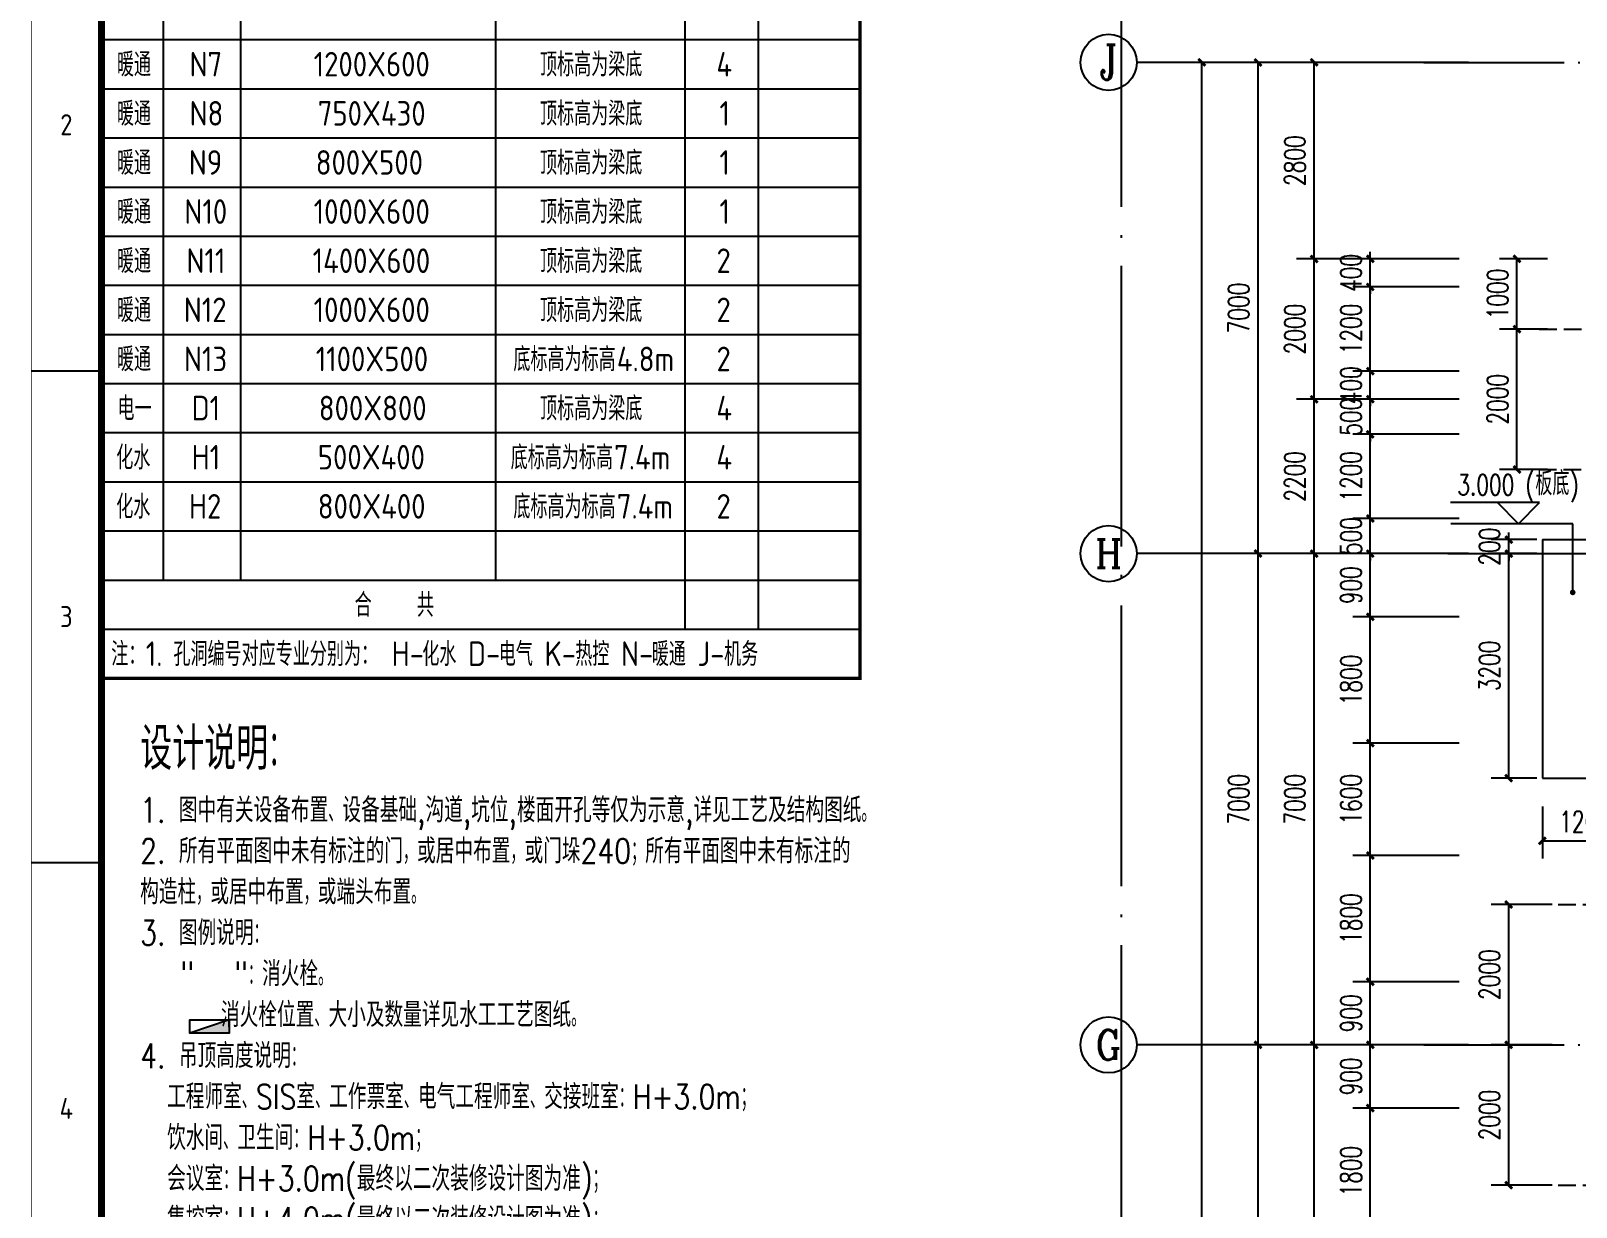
# Model space of a CAD drawing. Extents: x -59142 to 322364, y -122476 to 91021.
# Drawn here: x 2830 to 24849, y 65060 to 81821 of the extents above; entities that cross this region are included whole.
import ezdxf
from ezdxf.enums import TextEntityAlignment as Align

# ---------------------------------------------------------------- set-up
doc = ezdxf.new("R2010")
doc.units = 0
doc.header["$LTSCALE"] = 1000
doc.header["$MEASUREMENT"] = 0
doc.linetypes.add('DASH', pattern=[0.35, 0.25, -0.1])
doc.linetypes.add('DOTE', pattern=[2.42, 2, -0.2, 0.02, -0.2])
for name, color, linetype in [('AXIS', 3, 'Continuous'), ('AXIS_TEXT', 7, 'Continuous'), ('DIM_ELEV', 3, 'Continuous'), ('DIM_LEAD', 3, 'Continuous'), ('DOTE', 1, 'DOTE'), ('EQUIPMENT', 171, 'Continuous'), ('HOLE', 6, 'Continuous'), ('PUB_DIM', 3, 'Continuous'), ('PUB_TEXT', 7, 'Continuous'), ('STAIR', 2, 'Continuous'), ('TEXT', 62, 'Continuous')]:
    doc.layers.add(name, color=color, linetype=linetype)
doc.styles.add('_TCH_AXIS', font='COMPLEX', dxfattribs={"bigfont": 'GBCBIG'})
doc.styles.add('_TCH_DIM', font='SIMPLEX', dxfattribs={"bigfont": 'GBCBIG'})
doc.styles.add('_TCH_DIM_T3', font='SIMPLEX', dxfattribs={"width": 0.705882, "bigfont": 'GBCBIG'})
doc.styles.add('COMPLEX', font='COMPLEX')
doc.styles.get("Standard").update_dxf_attribs({"font": 'gbenor.shx', "bigfont": 'gbcbig.shx'})
doc.styles.add('TK', font='GEDITXT.SHX', dxfattribs={"width": 0.85, "height": 3.5, "bigfont": 'DXT.SHX'})
doc.dimstyles.new('_TCH_ARCH&&100', dxfattribs={"dimtxt": 297.5, "dimasz": 100, "dimexe": 250, "dimexo": 300, "dimgap": 126.25, "dimtad": 1, "dimdec": 0, "dimzin": 0, "dimdsep": 46, "dimtxsty": '_TCH_DIM_T3', "dimblk": 'ARCHTICK', "dimcen": 0.09, "dimazin": 2, "dimtfac": 1, "dimtdec": 0, "dimtix": 1, "dimtmove": 2, "dimatfit": 3, "dimfxl": 1, "dimtolj": 1, "dimtzin": 0, "dimarcsym": 0})

# ---------------------------------------------------------------- blocks, each defined once
blk = doc.blocks.new('GEDI_WK_A1_V')
at = {"color": 3}
for p, q in [((0, 700.83), (10, 700.83)), ((0, 630.75), (10, 630.75))]:
    blk.add_line(p, q, dxfattribs=at)
for points, const_width in [([(0, 841), (0, 0), (594, 0), (594, 841)], 0.1), ([(10, 816), (10, 10), (584, 10), (584, 816)], 1)]:
    blk.add_lwpolyline(points, close=True, dxfattribs=dict(at, const_width=const_width))
for s, p in [('2', (5, 735.88)), ('3', (5, 665.79)), ('4', (5, 595.71))]:
    blk.add_text(s, height=3, dxfattribs=at).set_placement(p, align=Align.MIDDLE)
blk = doc.blocks.new('A$C711966D6')
blk.add_blockref('GEDI_WK_A1_V', (0, 0))
at = {"style": 'TK', "width": 0.85}
for tag, height, p in [('PROJECTNAME', 4.75, (529, 44)), ('PHASE', 4, (571, 44)), ('DRAWINGNAME', 4.75, (539, 31))]:
    blk.add_attdef(tag, text='', height=height, dxfattribs=at).set_placement(p, align=Align.MIDDLE_CENTER)
for tag, p, height in [('APPROVE', (416, 32.75), 3.5), ('DESIGN', (461, 32.75), 3.5), ('REVIEW1', (416, 25.75), 3.5), ('DRAW', (461, 25.75), 3.5), ('REVIEW2', (416, 18.75), 3.5), ('PROPORTION', (461, 18.75), 3.5), ('DRAWINGNUMBER', (511, 18.5), 4), ('CHECK', (416, 11.75), 3.5), ('DATE', (461, 11.75), 3.5), ('VERSION', (577, 11.75), 3.5)]:
    blk.add_attdef(tag, p, '', height=height, dxfattribs=at)
blk = doc.blocks.new('是飞洒发时')
at = {"xscale": 100, "yscale": 100, "zscale": 100}
blk.add_blockref('A$C711966D6', (0, 0), dxfattribs=at)
blk = doc.blocks.new('trwt')
at = {"layer": 'EQUIPMENT'}
h = blk.add_hatch(color=256, dxfattribs=at)
h.dxf.hatch_style = 1
h.paths.add_polyline_path([(240, 0), (240, 700), (0, 700)])
blk.add_line((0, 700), (240, 0), dxfattribs=at)
blk.add_lwpolyline([(0, 700), (240, 700), (240, 0), (0, 0)], close=True, dxfattribs=at)
blk = doc.blocks.new('_ArchTick')
at = {"color": 0, "linetype": 'ByBlock', "const_width": 0.4}
blk.add_lwpolyline([(-0.5, -0.5), (0.5, 0.5)], dxfattribs=at)
blk = doc.blocks.new('*D341')
at = {"layer": 'Defpoints', "color": 0, "transparency": 16777216}
for p in [(23889, 69372), (24806, 69372), (24806, 67372)]:
    blk.add_point(p, dxfattribs=at)
at = {"layer": 'HOLE', "color": 0, "lineweight": -2, "transparency": 16777216}
for p, q in [((24506, 69372), (23639, 69372)), ((23889, 67372), (23889, 69372)), ((24506, 67372), (23639, 67372))]:
    blk.add_line(p, q, dxfattribs=at)
at = {"layer": 'HOLE', "color": 0, "lineweight": -2, "transparency": 16777216, "xscale": 100, "yscale": 100, "zscale": 100}
for p, rotation in [((23889, 69372), 90), ((23889, 67372), 270)]:
    blk.add_blockref('_ArchTick', p, dxfattribs=dict(at, rotation=rotation))
at = {"layer": 'HOLE', "color": 0, "transparency": 16777216, "insert": (23614, 68372), "char_height": 297.5, "attachment_point": 5, "rotation": 90, "style": '_TCH_DIM_T3'}
blk.add_mtext('\\A1;2000', dxfattribs=at)
blk = doc.blocks.new('*D342')
at = {"layer": 'Defpoints', "color": 0, "transparency": 16777216}
for p in [(23889, 67372), (24806, 67372), (24806, 65372)]:
    blk.add_point(p, dxfattribs=at)
at = {"layer": 'HOLE', "color": 0, "lineweight": -2, "transparency": 16777216}
for p, q in [((24506, 67372), (23639, 67372)), ((23889, 65372), (23889, 67372)), ((24506, 65372), (23639, 65372))]:
    blk.add_line(p, q, dxfattribs=at)
at = {"layer": 'HOLE', "color": 0, "lineweight": -2, "transparency": 16777216, "xscale": 100, "yscale": 100, "zscale": 100}
for p, rotation in [((23889, 67372), 90), ((23889, 65372), 270)]:
    blk.add_blockref('_ArchTick', p, dxfattribs=dict(at, rotation=rotation))
at = {"layer": 'HOLE', "color": 0, "transparency": 16777216, "insert": (23614, 66372), "char_height": 297.5, "attachment_point": 5, "rotation": 90, "style": '_TCH_DIM_T3'}
blk.add_mtext('\\A1;2000', dxfattribs=at)
blk = doc.blocks.new('*D421')
at = {"layer": 'Defpoints', "color": 0, "transparency": 16777216}
for p in [(24006, 78572), (24739, 78572), (24739, 77572)]:
    blk.add_point(p, dxfattribs=at)
at = {"layer": 'HOLE', "color": 0, "lineweight": -2, "transparency": 16777216}
for p, q in [((24439, 78572), (23756, 78572)), ((24006, 77572), (24006, 78572)), ((24439, 77572), (23756, 77572))]:
    blk.add_line(p, q, dxfattribs=at)
at = {"layer": 'HOLE', "color": 0, "lineweight": -2, "transparency": 16777216, "xscale": 100, "yscale": 100, "zscale": 100}
for p, rotation in [((24006, 78572), 90), ((24006, 77572), 270)]:
    blk.add_blockref('_ArchTick', p, dxfattribs=dict(at, rotation=rotation))
at = {"layer": 'HOLE', "color": 0, "transparency": 16777216, "insert": (23731, 78072), "char_height": 297.5, "attachment_point": 5, "rotation": 90, "style": '_TCH_DIM_T3'}
blk.add_mtext('\\A1;1000', dxfattribs=at)
blk = doc.blocks.new('*D422')
at = {"layer": 'Defpoints', "color": 0, "transparency": 16777216}
for p in [(24006, 77572), (24739, 77572), (24739, 75572)]:
    blk.add_point(p, dxfattribs=at)
at = {"layer": 'HOLE', "color": 0, "lineweight": -2, "transparency": 16777216}
for p, q in [((24439, 77572), (23756, 77572)), ((24006, 75572), (24006, 77572)), ((24439, 75572), (23756, 75572))]:
    blk.add_line(p, q, dxfattribs=at)
at = {"layer": 'HOLE', "color": 0, "lineweight": -2, "transparency": 16777216, "xscale": 100, "yscale": 100, "zscale": 100}
for p, rotation in [((24006, 77572), 90), ((24006, 75572), 270)]:
    blk.add_blockref('_ArchTick', p, dxfattribs=dict(at, rotation=rotation))
at = {"layer": 'HOLE', "color": 0, "transparency": 16777216, "insert": (23731, 76572), "char_height": 297.5, "attachment_point": 5, "rotation": 90, "style": '_TCH_DIM_T3'}
blk.add_mtext('\\A1;2000', dxfattribs=at)
blk = doc.blocks.new('*D1305')
at = {"layer": 'AXIS', "color": 0, "lineweight": -2, "transparency": 16777216}
for p, q in [((22516, 81372), (19266, 81372)), ((19516, 26872), (19516, 81372)), ((22516, 26872), (19266, 26872))]:
    blk.add_line(p, q, dxfattribs=at)
at = {"layer": 'Defpoints', "color": 0, "transparency": 16777216}
for p in [(19516, 81372), (22816, 81372), (22816, 26872)]:
    blk.add_point(p, dxfattribs=at)
at = {"layer": 'AXIS', "color": 0, "lineweight": -2, "transparency": 16777216, "xscale": 100, "yscale": 100, "zscale": 100}
for p, rotation in [((19516, 81372), 90), ((19516, 26872), 270)]:
    blk.add_blockref('_ArchTick', p, dxfattribs=dict(at, rotation=rotation))
at = {"layer": 'AXIS', "color": 0, "transparency": 16777216, "insert": (19241, 54122), "char_height": 297.5, "attachment_point": 5, "rotation": 90, "style": '_TCH_DIM_T3'}
blk.add_mtext('\\A1;54500', dxfattribs=at)
blk = doc.blocks.new('*D1400')
at = {"layer": 'Defpoints', "color": 0, "transparency": 16777216}
for p in [(21916, 66472), (23481, 66472), (23481, 64672)]:
    blk.add_point(p, dxfattribs=at)
at = {"layer": 'PUB_DIM', "color": 0, "lineweight": -2, "transparency": 16777216}
for p, q in [((23181, 66472), (21666, 66472)), ((21916, 64672), (21916, 66472)), ((23181, 64672), (21666, 64672))]:
    blk.add_line(p, q, dxfattribs=at)
at = {"layer": 'PUB_DIM', "color": 0, "lineweight": -2, "transparency": 16777216, "xscale": 100, "yscale": 100, "zscale": 100}
for p, rotation in [((21916, 66472), 90), ((21916, 64672), 270)]:
    blk.add_blockref('_ArchTick', p, dxfattribs=dict(at, rotation=rotation))
at = {"layer": 'PUB_DIM', "color": 0, "transparency": 16777216, "insert": (21641, 65572), "char_height": 297.5, "attachment_point": 5, "rotation": 90, "style": '_TCH_DIM_T3'}
blk.add_mtext('\\A1;1800', dxfattribs=at)
blk = doc.blocks.new('*D1401')
at = {"layer": 'Defpoints', "color": 0, "transparency": 16777216}
for p in [(21916, 67372), (23481, 67372), (23481, 66472)]:
    blk.add_point(p, dxfattribs=at)
at = {"layer": 'PUB_DIM', "color": 0, "lineweight": -2, "transparency": 16777216}
for p, q in [((23181, 67372), (21666, 67372)), ((21916, 66472), (21916, 67372)), ((23181, 66472), (21666, 66472))]:
    blk.add_line(p, q, dxfattribs=at)
at = {"layer": 'PUB_DIM', "color": 0, "lineweight": -2, "transparency": 16777216, "xscale": 100, "yscale": 100, "zscale": 100}
for p, rotation in [((21916, 67372), 90), ((21916, 66472), 270)]:
    blk.add_blockref('_ArchTick', p, dxfattribs=dict(at, rotation=rotation))
at = {"layer": 'PUB_DIM', "color": 0, "transparency": 16777216, "insert": (21641, 66922), "char_height": 297.5, "attachment_point": 5, "rotation": 90, "style": '_TCH_DIM_T3'}
blk.add_mtext('\\A1;900', dxfattribs=at)
blk = doc.blocks.new('*D1402')
at = {"layer": 'Defpoints', "color": 0, "transparency": 16777216}
for p in [(21916, 68272), (23481, 68272), (23481, 67372)]:
    blk.add_point(p, dxfattribs=at)
at = {"layer": 'PUB_DIM', "color": 0, "lineweight": -2, "transparency": 16777216}
for p, q in [((23181, 68272), (21666, 68272)), ((21916, 67372), (21916, 68272)), ((23181, 67372), (21666, 67372))]:
    blk.add_line(p, q, dxfattribs=at)
at = {"layer": 'PUB_DIM', "color": 0, "lineweight": -2, "transparency": 16777216, "xscale": 100, "yscale": 100, "zscale": 100}
for p, rotation in [((21916, 68272), 90), ((21916, 67372), 270)]:
    blk.add_blockref('_ArchTick', p, dxfattribs=dict(at, rotation=rotation))
at = {"layer": 'PUB_DIM', "color": 0, "transparency": 16777216, "insert": (21641, 67822), "char_height": 297.5, "attachment_point": 5, "rotation": 90, "style": '_TCH_DIM_T3'}
blk.add_mtext('\\A1;900', dxfattribs=at)
blk = doc.blocks.new('*D1403')
at = {"layer": 'Defpoints', "color": 0, "transparency": 16777216}
for p in [(21916, 70072), (23481, 70072), (23481, 68272)]:
    blk.add_point(p, dxfattribs=at)
at = {"layer": 'PUB_DIM', "color": 0, "lineweight": -2, "transparency": 16777216}
for p, q in [((23181, 70072), (21666, 70072)), ((21916, 68272), (21916, 70072)), ((23181, 68272), (21666, 68272))]:
    blk.add_line(p, q, dxfattribs=at)
at = {"layer": 'PUB_DIM', "color": 0, "lineweight": -2, "transparency": 16777216, "xscale": 100, "yscale": 100, "zscale": 100}
for p, rotation in [((21916, 70072), 90), ((21916, 68272), 270)]:
    blk.add_blockref('_ArchTick', p, dxfattribs=dict(at, rotation=rotation))
at = {"layer": 'PUB_DIM', "color": 0, "transparency": 16777216, "insert": (21641, 69172), "char_height": 297.5, "attachment_point": 5, "rotation": 90, "style": '_TCH_DIM_T3'}
blk.add_mtext('\\A1;1800', dxfattribs=at)
blk = doc.blocks.new('*D1404')
at = {"layer": 'Defpoints', "color": 0, "transparency": 16777216}
for p in [(21916, 71672), (23481, 71672), (23481, 70072)]:
    blk.add_point(p, dxfattribs=at)
at = {"layer": 'PUB_DIM', "color": 0, "lineweight": -2, "transparency": 16777216}
for p, q in [((23181, 71672), (21666, 71672)), ((21916, 70072), (21916, 71672)), ((23181, 70072), (21666, 70072))]:
    blk.add_line(p, q, dxfattribs=at)
at = {"layer": 'PUB_DIM', "color": 0, "lineweight": -2, "transparency": 16777216, "xscale": 100, "yscale": 100, "zscale": 100}
for p, rotation in [((21916, 71672), 90), ((21916, 70072), 270)]:
    blk.add_blockref('_ArchTick', p, dxfattribs=dict(at, rotation=rotation))
at = {"layer": 'PUB_DIM', "color": 0, "transparency": 16777216, "insert": (21641, 70872), "char_height": 297.5, "attachment_point": 5, "rotation": 90, "style": '_TCH_DIM_T3'}
blk.add_mtext('\\A1;1600', dxfattribs=at)
blk = doc.blocks.new('*D1405')
at = {"layer": 'Defpoints', "color": 0, "transparency": 16777216}
for p in [(21916, 73472), (23481, 73472), (23481, 71672)]:
    blk.add_point(p, dxfattribs=at)
at = {"layer": 'PUB_DIM', "color": 0, "lineweight": -2, "transparency": 16777216}
for p, q in [((23181, 73472), (21666, 73472)), ((21916, 71672), (21916, 73472)), ((23181, 71672), (21666, 71672))]:
    blk.add_line(p, q, dxfattribs=at)
at = {"layer": 'PUB_DIM', "color": 0, "lineweight": -2, "transparency": 16777216, "xscale": 100, "yscale": 100, "zscale": 100}
for p, rotation in [((21916, 73472), 90), ((21916, 71672), 270)]:
    blk.add_blockref('_ArchTick', p, dxfattribs=dict(at, rotation=rotation))
at = {"layer": 'PUB_DIM', "color": 0, "transparency": 16777216, "insert": (21641, 72572), "char_height": 297.5, "attachment_point": 5, "rotation": 90, "style": '_TCH_DIM_T3'}
blk.add_mtext('\\A1;1800', dxfattribs=at)
blk = doc.blocks.new('*D1406')
at = {"layer": 'Defpoints', "color": 0, "transparency": 16777216}
for p in [(21916, 74372), (23481, 74372), (23481, 73472)]:
    blk.add_point(p, dxfattribs=at)
at = {"layer": 'PUB_DIM', "color": 0, "lineweight": -2, "transparency": 16777216}
for p, q in [((23181, 74372), (21666, 74372)), ((21916, 73472), (21916, 74372)), ((23181, 73472), (21666, 73472))]:
    blk.add_line(p, q, dxfattribs=at)
at = {"layer": 'PUB_DIM', "color": 0, "lineweight": -2, "transparency": 16777216, "xscale": 100, "yscale": 100, "zscale": 100}
for p, rotation in [((21916, 74372), 90), ((21916, 73472), 270)]:
    blk.add_blockref('_ArchTick', p, dxfattribs=dict(at, rotation=rotation))
at = {"layer": 'PUB_DIM', "color": 0, "transparency": 16777216, "insert": (21641, 73922), "char_height": 297.5, "attachment_point": 5, "rotation": 90, "style": '_TCH_DIM_T3'}
blk.add_mtext('\\A1;900', dxfattribs=at)
blk = doc.blocks.new('*D1407')
at = {"layer": 'Defpoints', "color": 0, "transparency": 16777216}
for p in [(21916, 74872), (23481, 74872), (23481, 74372)]:
    blk.add_point(p, dxfattribs=at)
at = {"layer": 'PUB_DIM', "color": 0, "lineweight": -2, "transparency": 16777216}
for p, q in [((23181, 74872), (21666, 74872)), ((21916, 74872), (21916, 74972)), ((21916, 74372), (21916, 74872)), ((23181, 74372), (21666, 74372)), ((21916, 74372), (21916, 74272))]:
    blk.add_line(p, q, dxfattribs=at)
at = {"layer": 'PUB_DIM', "color": 0, "lineweight": -2, "transparency": 16777216, "xscale": 100, "yscale": 100, "zscale": 100}
for p, rotation in [((21916, 74872), 270), ((21916, 74372), 90)]:
    blk.add_blockref('_ArchTick', p, dxfattribs=dict(at, rotation=rotation))
at = {"layer": 'PUB_DIM', "color": 0, "transparency": 16777216, "insert": (21641, 74622), "char_height": 297.5, "attachment_point": 5, "rotation": 90, "style": '_TCH_DIM_T3'}
blk.add_mtext('\\A1;500', dxfattribs=at)
blk = doc.blocks.new('*D1408')
at = {"layer": 'Defpoints', "color": 0, "transparency": 16777216}
for p in [(21916, 76072), (23481, 76072), (23481, 74872)]:
    blk.add_point(p, dxfattribs=at)
at = {"layer": 'PUB_DIM', "color": 0, "lineweight": -2, "transparency": 16777216}
for p, q in [((23181, 76072), (21666, 76072)), ((21916, 74872), (21916, 76072)), ((23181, 74872), (21666, 74872))]:
    blk.add_line(p, q, dxfattribs=at)
at = {"layer": 'PUB_DIM', "color": 0, "lineweight": -2, "transparency": 16777216, "xscale": 100, "yscale": 100, "zscale": 100}
for p, rotation in [((21916, 76072), 90), ((21916, 74872), 270)]:
    blk.add_blockref('_ArchTick', p, dxfattribs=dict(at, rotation=rotation))
at = {"layer": 'PUB_DIM', "color": 0, "transparency": 16777216, "insert": (21641, 75472), "char_height": 297.5, "attachment_point": 5, "rotation": 90, "style": '_TCH_DIM_T3'}
blk.add_mtext('\\A1;1200', dxfattribs=at)
blk = doc.blocks.new('*D1409')
at = {"layer": 'Defpoints', "color": 0, "transparency": 16777216}
for p in [(21916, 76572), (23481, 76572), (23481, 76072)]:
    blk.add_point(p, dxfattribs=at)
at = {"layer": 'PUB_DIM', "color": 0, "lineweight": -2, "transparency": 16777216}
for p, q in [((21916, 76572), (21916, 76672)), ((23181, 76572), (21666, 76572)), ((21916, 76072), (21916, 76572)), ((23181, 76072), (21666, 76072)), ((21916, 76072), (21916, 75972))]:
    blk.add_line(p, q, dxfattribs=at)
at = {"layer": 'PUB_DIM', "color": 0, "lineweight": -2, "transparency": 16777216, "xscale": 100, "yscale": 100, "zscale": 100}
for p, rotation in [((21916, 76572), 270), ((21916, 76072), 90)]:
    blk.add_blockref('_ArchTick', p, dxfattribs=dict(at, rotation=rotation))
at = {"layer": 'PUB_DIM', "color": 0, "transparency": 16777216, "insert": (21641, 76322), "char_height": 297.5, "attachment_point": 5, "rotation": 90, "style": '_TCH_DIM_T3'}
blk.add_mtext('\\A1;500', dxfattribs=at)
blk = doc.blocks.new('*D1410')
at = {"layer": 'Defpoints', "color": 0, "transparency": 16777216}
for p in [(21916, 76972), (23481, 76972), (23481, 76572)]:
    blk.add_point(p, dxfattribs=at)
at = {"layer": 'PUB_DIM', "color": 0, "lineweight": -2, "transparency": 16777216}
for p, q in [((21916, 76972), (21916, 77072)), ((23181, 76972), (21666, 76972)), ((21916, 76572), (21916, 76972)), ((23181, 76572), (21666, 76572)), ((21916, 76572), (21916, 76472))]:
    blk.add_line(p, q, dxfattribs=at)
at = {"layer": 'PUB_DIM', "color": 0, "lineweight": -2, "transparency": 16777216, "xscale": 100, "yscale": 100, "zscale": 100}
for p, rotation in [((21916, 76972), 270), ((21916, 76572), 90)]:
    blk.add_blockref('_ArchTick', p, dxfattribs=dict(at, rotation=rotation))
at = {"layer": 'PUB_DIM', "color": 0, "transparency": 16777216, "insert": (21641, 76772), "char_height": 297.5, "attachment_point": 5, "rotation": 90, "style": '_TCH_DIM_T3'}
blk.add_mtext('\\A1;400', dxfattribs=at)
blk = doc.blocks.new('*D1411')
at = {"layer": 'Defpoints', "color": 0, "transparency": 16777216}
for p in [(21916, 78172), (23481, 78172), (23481, 76972)]:
    blk.add_point(p, dxfattribs=at)
at = {"layer": 'PUB_DIM', "color": 0, "lineweight": -2, "transparency": 16777216}
for p, q in [((23181, 78172), (21666, 78172)), ((21916, 76972), (21916, 78172)), ((23181, 76972), (21666, 76972))]:
    blk.add_line(p, q, dxfattribs=at)
at = {"layer": 'PUB_DIM', "color": 0, "lineweight": -2, "transparency": 16777216, "xscale": 100, "yscale": 100, "zscale": 100}
for p, rotation in [((21916, 78172), 90), ((21916, 76972), 270)]:
    blk.add_blockref('_ArchTick', p, dxfattribs=dict(at, rotation=rotation))
at = {"layer": 'PUB_DIM', "color": 0, "transparency": 16777216, "insert": (21641, 77572), "char_height": 297.5, "attachment_point": 5, "rotation": 90, "style": '_TCH_DIM_T3'}
blk.add_mtext('\\A1;1200', dxfattribs=at)
blk = doc.blocks.new('*D1412')
at = {"layer": 'Defpoints', "color": 0, "transparency": 16777216}
for p in [(21916, 78572), (23481, 78572), (23481, 78172)]:
    blk.add_point(p, dxfattribs=at)
at = {"layer": 'PUB_DIM', "color": 0, "lineweight": -2, "transparency": 16777216}
for p, q in [((21916, 78572), (21916, 78672)), ((23181, 78572), (21666, 78572)), ((21916, 78172), (21916, 78572)), ((23181, 78172), (21666, 78172)), ((21916, 78172), (21916, 78072))]:
    blk.add_line(p, q, dxfattribs=at)
at = {"layer": 'PUB_DIM', "color": 0, "lineweight": -2, "transparency": 16777216, "xscale": 100, "yscale": 100, "zscale": 100}
for p, rotation in [((21916, 78572), 270), ((21916, 78172), 90)]:
    blk.add_blockref('_ArchTick', p, dxfattribs=dict(at, rotation=rotation))
at = {"layer": 'PUB_DIM', "color": 0, "transparency": 16777216, "insert": (21641, 78372), "char_height": 297.5, "attachment_point": 5, "rotation": 90, "style": '_TCH_DIM_T3'}
blk.add_mtext('\\A1;400', dxfattribs=at)
blk = doc.blocks.new('*D1477')
at = {"layer": 'Defpoints', "color": 0, "transparency": 16777216}
for p in [(24368, 71068), (25568, 71068), (25568, 70278)]:
    blk.add_point(p, dxfattribs=at)
at = {"layer": 'PUB_DIM', "color": 0, "lineweight": -2, "transparency": 16777216}
for p, q in [((24368, 70768), (24368, 70028)), ((25568, 70768), (25568, 70028)), ((24368, 70278), (25568, 70278))]:
    blk.add_line(p, q, dxfattribs=at)
at = {"layer": 'PUB_DIM', "color": 0, "lineweight": -2, "transparency": 16777216, "xscale": 100, "yscale": 100, "zscale": 100, "rotation": 180}
blk.add_blockref('_ArchTick', (24368, 70278), dxfattribs=at)
at = {"layer": 'PUB_DIM', "color": 0, "lineweight": -2, "transparency": 16777216, "xscale": 100, "yscale": 100, "zscale": 100}
blk.add_blockref('_ArchTick', (25568, 70278), dxfattribs=at)
at = {"layer": 'PUB_DIM', "color": 0, "transparency": 16777216, "insert": (24968, 70552), "char_height": 297.5, "attachment_point": 5, "style": '_TCH_DIM_T3'}
blk.add_mtext('\\A1;1200', dxfattribs=at)
blk = doc.blocks.new('*D1478')
at = {"layer": 'Defpoints', "color": 0, "transparency": 16777216}
for p in [(23889, 74372), (24591, 74372), (24591, 71172)]:
    blk.add_point(p, dxfattribs=at)
at = {"layer": 'PUB_DIM', "color": 0, "lineweight": -2, "transparency": 16777216}
for p, q in [((24291, 74372), (23639, 74372)), ((23889, 71172), (23889, 74372)), ((24291, 71172), (23639, 71172))]:
    blk.add_line(p, q, dxfattribs=at)
at = {"layer": 'PUB_DIM', "color": 0, "lineweight": -2, "transparency": 16777216, "xscale": 100, "yscale": 100, "zscale": 100}
for p, rotation in [((23889, 74372), 90), ((23889, 71172), 270)]:
    blk.add_blockref('_ArchTick', p, dxfattribs=dict(at, rotation=rotation))
at = {"layer": 'PUB_DIM', "color": 0, "transparency": 16777216, "insert": (23614, 72772), "char_height": 297.5, "attachment_point": 5, "rotation": 90, "style": '_TCH_DIM_T3'}
blk.add_mtext('\\A1;3200', dxfattribs=at)
blk = doc.blocks.new('*D1479')
at = {"layer": 'Defpoints', "color": 0, "transparency": 16777216}
for p in [(23889, 74572), (24591, 74572), (24591, 74372)]:
    blk.add_point(p, dxfattribs=at)
at = {"layer": 'PUB_DIM', "color": 0, "lineweight": -2, "transparency": 16777216}
for p, q in [((23889, 74572), (23889, 74672)), ((24291, 74572), (23639, 74572)), ((23889, 74372), (23889, 74572)), ((24291, 74372), (23639, 74372)), ((23889, 74372), (23889, 74272))]:
    blk.add_line(p, q, dxfattribs=at)
at = {"layer": 'PUB_DIM', "color": 0, "lineweight": -2, "transparency": 16777216, "xscale": 100, "yscale": 100, "zscale": 100}
for p, rotation in [((23889, 74572), 270), ((23889, 74372), 90)]:
    blk.add_blockref('_ArchTick', p, dxfattribs=dict(at, rotation=rotation))
at = {"layer": 'PUB_DIM', "color": 0, "transparency": 16777216, "insert": (23614, 74472), "char_height": 297.5, "attachment_point": 5, "rotation": 90, "style": '_TCH_DIM_T3'}
blk.add_mtext('\\A1;200', dxfattribs=at)
blk = doc.blocks.new('*D1518')
at = {"layer": 'AXIS', "color": 0, "lineweight": -2, "transparency": 16777216}
for p, q in [((23181, 67372), (20866, 67372)), ((21116, 60372), (21116, 67372)), ((23181, 60372), (20866, 60372))]:
    blk.add_line(p, q, dxfattribs=at)
at = {"layer": 'Defpoints', "color": 0, "transparency": 16777216}
for p in [(21116, 67372), (23481, 67372), (23481, 60372)]:
    blk.add_point(p, dxfattribs=at)
at = {"layer": 'AXIS', "color": 0, "lineweight": -2, "transparency": 16777216, "xscale": 100, "yscale": 100, "zscale": 100}
for p, rotation in [((21116, 67372), 90), ((21116, 60372), 270)]:
    blk.add_blockref('_ArchTick', p, dxfattribs=dict(at, rotation=rotation))
at = {"layer": 'AXIS', "color": 0, "transparency": 16777216, "insert": (20841, 63872), "char_height": 297.5, "attachment_point": 5, "rotation": 90, "style": '_TCH_DIM_T3'}
blk.add_mtext('\\A1;7000', dxfattribs=at)
blk = doc.blocks.new('*D1519')
at = {"layer": 'AXIS', "color": 0, "lineweight": -2, "transparency": 16777216}
for p, q in [((23181, 74372), (20866, 74372)), ((21116, 67372), (21116, 74372)), ((23181, 67372), (20866, 67372))]:
    blk.add_line(p, q, dxfattribs=at)
at = {"layer": 'Defpoints', "color": 0, "transparency": 16777216}
for p in [(21116, 74372), (23481, 74372), (23481, 67372)]:
    blk.add_point(p, dxfattribs=at)
at = {"layer": 'AXIS', "color": 0, "lineweight": -2, "transparency": 16777216, "xscale": 100, "yscale": 100, "zscale": 100}
for p, rotation in [((21116, 74372), 90), ((21116, 67372), 270)]:
    blk.add_blockref('_ArchTick', p, dxfattribs=dict(at, rotation=rotation))
at = {"layer": 'AXIS', "color": 0, "transparency": 16777216, "insert": (20841, 70872), "char_height": 297.5, "attachment_point": 5, "rotation": 90, "style": '_TCH_DIM_T3'}
blk.add_mtext('\\A1;7000', dxfattribs=at)
blk = doc.blocks.new('*D1520')
at = {"layer": 'AXIS', "color": 0, "lineweight": -2, "transparency": 16777216}
for p, q in [((23181, 76572), (20866, 76572)), ((21116, 74372), (21116, 76572)), ((23181, 74372), (20866, 74372))]:
    blk.add_line(p, q, dxfattribs=at)
at = {"layer": 'Defpoints', "color": 0, "transparency": 16777216}
for p in [(21116, 76572), (23481, 76572), (23481, 74372)]:
    blk.add_point(p, dxfattribs=at)
at = {"layer": 'AXIS', "color": 0, "lineweight": -2, "transparency": 16777216, "xscale": 100, "yscale": 100, "zscale": 100}
for p, rotation in [((21116, 76572), 90), ((21116, 74372), 270)]:
    blk.add_blockref('_ArchTick', p, dxfattribs=dict(at, rotation=rotation))
at = {"layer": 'AXIS', "color": 0, "transparency": 16777216, "insert": (20841, 75472), "char_height": 297.5, "attachment_point": 5, "rotation": 90, "style": '_TCH_DIM_T3'}
blk.add_mtext('\\A1;2200', dxfattribs=at)
blk = doc.blocks.new('*D1521')
at = {"layer": 'AXIS', "color": 0, "lineweight": -2, "transparency": 16777216}
for p, q in [((23181, 78572), (20866, 78572)), ((21116, 76572), (21116, 78572)), ((23181, 76572), (20866, 76572))]:
    blk.add_line(p, q, dxfattribs=at)
at = {"layer": 'Defpoints', "color": 0, "transparency": 16777216}
for p in [(21116, 78572), (23481, 78572), (23481, 76572)]:
    blk.add_point(p, dxfattribs=at)
at = {"layer": 'AXIS', "color": 0, "lineweight": -2, "transparency": 16777216, "xscale": 100, "yscale": 100, "zscale": 100}
for p, rotation in [((21116, 78572), 90), ((21116, 76572), 270)]:
    blk.add_blockref('_ArchTick', p, dxfattribs=dict(at, rotation=rotation))
at = {"layer": 'AXIS', "color": 0, "transparency": 16777216, "insert": (20841, 77572), "char_height": 297.5, "attachment_point": 5, "rotation": 90, "style": '_TCH_DIM_T3'}
blk.add_mtext('\\A1;2000', dxfattribs=at)
blk = doc.blocks.new('*D1522')
at = {"layer": 'AXIS', "color": 0, "lineweight": -2, "transparency": 16777216}
for p, q in [((23181, 81372), (20866, 81372)), ((21116, 78572), (21116, 81372)), ((23181, 78572), (20866, 78572))]:
    blk.add_line(p, q, dxfattribs=at)
at = {"layer": 'Defpoints', "color": 0, "transparency": 16777216}
for p in [(21116, 81372), (23481, 81372), (23481, 78572)]:
    blk.add_point(p, dxfattribs=at)
at = {"layer": 'AXIS', "color": 0, "lineweight": -2, "transparency": 16777216, "xscale": 100, "yscale": 100, "zscale": 100}
for p, rotation in [((21116, 81372), 90), ((21116, 78572), 270)]:
    blk.add_blockref('_ArchTick', p, dxfattribs=dict(at, rotation=rotation))
at = {"layer": 'AXIS', "color": 0, "transparency": 16777216, "insert": (20841, 79972), "char_height": 297.5, "attachment_point": 5, "rotation": 90, "style": '_TCH_DIM_T3'}
blk.add_mtext('\\A1;2800', dxfattribs=at)
blk = doc.blocks.new('*D1529')
at = {"layer": 'AXIS', "color": 0, "lineweight": -2, "transparency": 16777216}
for p, q in [((23316, 67372), (20066, 67372)), ((20316, 60372), (20316, 67372)), ((23316, 60372), (20066, 60372))]:
    blk.add_line(p, q, dxfattribs=at)
at = {"layer": 'Defpoints', "color": 0, "transparency": 16777216}
for p in [(20316, 67372), (23616, 67372), (23616, 60372)]:
    blk.add_point(p, dxfattribs=at)
at = {"layer": 'AXIS', "color": 0, "lineweight": -2, "transparency": 16777216, "xscale": 100, "yscale": 100, "zscale": 100}
for p, rotation in [((20316, 67372), 90), ((20316, 60372), 270)]:
    blk.add_blockref('_ArchTick', p, dxfattribs=dict(at, rotation=rotation))
at = {"layer": 'AXIS', "color": 0, "transparency": 16777216, "insert": (20041, 63872), "char_height": 297.5, "attachment_point": 5, "rotation": 90, "style": '_TCH_DIM_T3'}
blk.add_mtext('\\A1;7000', dxfattribs=at)
blk = doc.blocks.new('*D1530')
at = {"layer": 'AXIS', "color": 0, "lineweight": -2, "transparency": 16777216}
for p, q in [((23316, 74372), (20066, 74372)), ((20316, 67372), (20316, 74372)), ((23316, 67372), (20066, 67372))]:
    blk.add_line(p, q, dxfattribs=at)
at = {"layer": 'Defpoints', "color": 0, "transparency": 16777216}
for p in [(20316, 74372), (23616, 74372), (23616, 67372)]:
    blk.add_point(p, dxfattribs=at)
at = {"layer": 'AXIS', "color": 0, "lineweight": -2, "transparency": 16777216, "xscale": 100, "yscale": 100, "zscale": 100}
for p, rotation in [((20316, 74372), 90), ((20316, 67372), 270)]:
    blk.add_blockref('_ArchTick', p, dxfattribs=dict(at, rotation=rotation))
at = {"layer": 'AXIS', "color": 0, "transparency": 16777216, "insert": (20041, 70872), "char_height": 297.5, "attachment_point": 5, "rotation": 90, "style": '_TCH_DIM_T3'}
blk.add_mtext('\\A1;7000', dxfattribs=at)
blk = doc.blocks.new('*D1531')
at = {"layer": 'AXIS', "color": 0, "lineweight": -2, "transparency": 16777216}
for p, q in [((23316, 81372), (20066, 81372)), ((20316, 74372), (20316, 81372)), ((23316, 74372), (20066, 74372))]:
    blk.add_line(p, q, dxfattribs=at)
at = {"layer": 'Defpoints', "color": 0, "transparency": 16777216}
for p in [(20316, 81372), (23616, 81372), (23616, 74372)]:
    blk.add_point(p, dxfattribs=at)
at = {"layer": 'AXIS', "color": 0, "lineweight": -2, "transparency": 16777216, "xscale": 100, "yscale": 100, "zscale": 100}
for p, rotation in [((20316, 81372), 90), ((20316, 74372), 270)]:
    blk.add_blockref('_ArchTick', p, dxfattribs=dict(at, rotation=rotation))
at = {"layer": 'AXIS', "color": 0, "transparency": 16777216, "insert": (20041, 77872), "char_height": 297.5, "attachment_point": 5, "rotation": 90, "style": '_TCH_DIM_T3'}
blk.add_mtext('\\A1;7000', dxfattribs=at)
blk = doc.blocks.new('_AXISO')
blk.add_circle((0, 0), 0.5)
at = {"layer": 'AXIS_TEXT', "style": 'COMPLEX', "width": 1.041667}
blk.add_attdef('A', text='', height=0.56, dxfattribs=at).set_placement((-0.25, -0.28), (0.25, -0.28), align=Align.FIT)

msp = doc.modelspace()

# ---------------------------------------------------------------- linework, layer by layer
at = {"const_width": 50}
msp.add_lwpolyline([(3835.5, 72596), (14645.5, 72596), (14645.5, 87296), (3835.5, 87296)], close=True, dxfattribs=at)
for points in [[(4715.5, 86596), (4715.5, 73996)], [(5816.5, 86596), (5816.5, 73996)], [(9449, 86596), (9449, 73996)], [(12146.5, 86596), (12146.5, 73296)], [(13195, 86596), (13195, 73296)], [(3835.5, 81696), (14645.5, 81696)], [(3835.5, 80996), (14645.5, 80996)], [(3835.5, 80296), (14645.5, 80296)], [(3835.5, 79596), (14645.5, 79596)], [(3835.5, 78896), (14645.5, 78896)], [(3835.5, 78196), (14645.5, 78196)], [(3835.5, 77496), (14645.5, 77496)], [(3835.5, 76796), (14645.5, 76796)], [(3835.5, 76096), (14645.5, 76096)], [(3835.5, 75396), (14645.5, 75396)], [(3835.5, 74696), (14645.5, 74696)], [(3835.5, 73996), (14645.5, 73996)], [(3835.5, 73296), (14645.5, 73296)]]:
    msp.add_lwpolyline(points)
at = {"layer": 'AXIS'}
for p, q in [((21482, 81372.1), (18587.5, 81372.1)), ((21482, 74372.1), (18587.5, 74372.1)), ((21482, 67372.1), (18587.5, 67372.1))]:
    msp.add_line(p, q, dxfattribs=at)
at = {"layer": 'DIM_ELEV'}
for p, q in [((24327, 75098.5), (23061, 75098.5)), ((24027, 74798.5), (23727, 75098.5)), ((24027, 74798.5), (24327, 75098.5))]:
    msp.add_line(p, q, dxfattribs=at)
at = {"layer": 'DIM_LEAD'}
for p, q in [((24800.5, 74798.5), (23062.5, 74798.5)), ((24800.5, 73819.5), (24800.5, 74798.5))]:
    msp.add_line(p, q, dxfattribs=at)
at = {"layer": 'DIM_LEAD', "const_width": 40}
msp.add_lwpolyline([(24800.5, 73799.5, 1), (24800.5, 73839.5, 1)], format="xyb", close=True, dxfattribs=at)
at = {"layer": 'DOTE', "ltscale": 2}
msp.add_line((18368.4, 83312), (18368.4, 19595.7), dxfattribs=at)
at = {"layer": 'DOTE'}
for p, q in [((22679.9, 81372.1), (51585.9, 81372.1)), ((23021.6, 74372.1), (51585.9, 74372.1)), ((22679.9, 67372.1), (51585.9, 67372.1))]:
    msp.add_line(p, q, dxfattribs=at)
at = {"layer": 'HOLE', "linetype": 'DASH'}
for p, q in [((24324.7, 77572.1), (26170.2, 77572.1)), ((24320.7, 75572.1), (26036.2, 75572.1)), ((24594.2, 69372.1), (26481.2, 69372.1)), ((24594.2, 65372.1), (26481.2, 65372.1))]:
    msp.add_line(p, q, dxfattribs=at)
at = {"layer": 'STAIR'}
for p, q in [((24368.4, 74572.1), (24368.4, 71172.1)), ((24368.4, 74572.1), (25568.4, 74572.1)), ((24368.4, 71172.1), (25568.4, 71172.1))]:
    msp.add_line(p, q, dxfattribs=at)

# ---------------------------------------------------------------- block references
msp.add_blockref('是飞洒发时', (2835.5, 6896))
at = {"layer": 'AXIS'}
ref = msp.add_blockref('_AXISO', (18187.5, 81372.1), dxfattribs=dict(at, xscale=800, yscale=800, zscale=800))
ref.add_attrib('A', 'J', dxfattribs={"layer": 'AXIS_TEXT', "height": 496.1, "style": '_TCH_AXIS'}).set_placement((18057.6, 81124), (18317.4, 81124), align=Align.FIT)
ref = msp.add_blockref('_AXISO', (18187.5, 74372.1), dxfattribs=dict(at, xscale=800, yscale=800, zscale=800))
ref.add_attrib('A', 'H', dxfattribs={"layer": 'AXIS_TEXT', "height": 405.5, "style": '_TCH_AXIS'}).set_placement((17994.4, 74169.3), (18380.6, 74169.3), align=Align.FIT)
ref = msp.add_blockref('_AXISO', (18187.5, 67372.1), dxfattribs=dict(at, xscale=800, yscale=800, zscale=800))
ref.add_attrib('A', 'G', dxfattribs={"layer": 'AXIS_TEXT', "height": 425.2, "style": '_TCH_AXIS'}).set_placement((18005.3, 67159.5), (18369.7, 67159.5), align=Align.FIT)
at = {"layer": 'EQUIPMENT', "xscale": 0.8, "yscale": 0.8, "zscale": 0.8, "rotation": 270}
msp.add_blockref('trwt', (5095.2, 67729.8), dxfattribs=at)

# ---------------------------------------------------------------- texts
for s, height, p in [('暖通', 337.59, (4055.8, 81171)), ('N7', 350, (5091, 81171)), ('1200X600', 350, (6859.7, 81171)), ('顶标高为梁底', 337.59, (10084.7, 81171)), ('4', 350, (12597.8, 81171)), ('暖通', 337.59, (4055.8, 80471)), ('N8', 350, (5091, 80471)), ('750X430', 350, (6918.1, 80471)), ('顶标高为梁底', 337.59, (10084.7, 80471)), ('1', 350, (12641.6, 80471)), ('暖通', 337.59, (4055.8, 79771)), ('N9', 350, (5080.6, 79771)), ('800X500', 350, (6889, 79771)), ('顶标高为梁底', 337.59, (10084.7, 79771)), ('1', 350, (12641.6, 79771)), ('暖通', 337.59, (4055.8, 79071)), ('N10', 350, (5018, 79071)), ('1000X600', 350, (6859.7, 79071)), ('顶标高为梁底', 337.59, (10084.7, 79071)), ('1', 350, (12641.6, 79071)), ('暖通', 337.59, (4055.8, 78371)), ('N11', 350, (5047.3, 78371)), ('1400X600', 350, (6845.1, 78371)), ('顶标高为梁底', 337.59, (10084.7, 78371)), ('2', 350, (12599.9, 78371)), ('暖通', 337.59, (4055.8, 77671)), ('N12', 350, (5009.3, 77671)), ('1000X600', 350, (6859.7, 77671)), ('顶标高为梁底', 337.59, (10084.7, 77671)), ('2', 350, (12599.9, 77671)), ('暖通', 337.59, (4055.8, 76971)), ('N13', 350, (5012, 76971)), ('1100X500', 350, (6888.9, 76971)), ('底标高为标高', 337.59, (9705.2, 76971)), ('4.8m', 350, (11179.7, 76971)), ('2', 350, (12599.9, 76971)), ('电一', 337.59, (4063.3, 76271)), ('顶标高为梁底', 337.59, (10084.7, 76271)), ('D1', 350, (5120.2, 76271)), ('800X800', 350, (6932.6, 76271)), ('4', 350, (12597.8, 76271)), ('化水', 337.59, (4046.5, 75571)), ('H1', 350, (5120.2, 75571)), ('500X400', 350, (6918.1, 75571)), ('底标高为标高', 337.59, (9666.8, 75571)), ('7.4m', 350, (11141.2, 75571)), ('4', 350, (12597.8, 75571)), ('化水', 337.59, (4046.5, 74871)), ('H2', 350, (5082.2, 74871)), ('800X400', 350, (6918.1, 74871)), ('底标高为标高', 337.59, (9705.2, 74871)), ('7.4m', 350, (11179.7, 74871)), ('2', 350, (12599.9, 74871)), ('合', 337.6, (7443, 73471)), ('共', 337.6, (8330.5, 73471)), ('注：', 337.59, (3975.5, 72771)), ('1.', 350, (4467, 72771)), ('孔洞编号对应专业分别为：', 337.589, (4860.7, 72771)), ('H-', 350, (7970.1, 72771)), ('化水', 337.59, (8407.6, 72771)), ('D-', 350, (9059.5, 72771)), ('电气', 337.59, (9497, 72771)), ('K-', 350, (10148.9, 72771)), ('热控', 337.59, (10587.9, 72771)), ('N-', 350, (11239.8, 72771)), ('暖通', 337.59, (11677.3, 72771)), ('J-', 350, (12329.2, 72771)), ('机务', 337.59, (12708.3, 72771))]:
    msp.add_text(s, height=height).set_placement(p)
at = {"layer": 'PUB_TEXT', "style": '_TCH_DIM', "width": 0.705882}
for s, p in [('(', (24127, 75203.5)), (')', (24758.5, 75203.5)), ('3.000', (23157, 75203.5))]:
    msp.add_text(s, height=297.5, dxfattribs=at).set_placement(p)
at = {"layer": 'PUB_TEXT', "style": '_TCH_DIM'}
msp.add_text('板底', height=337.59, dxfattribs=at).set_placement((24267, 75203.5))
at = {"layer": 'TEXT', "insert": (4387.5, 71893.1), "char_height": 360, "width": 10270.182, "attachment_point": 1}
msp.add_mtext('{\\Fgeditxt,dxt|c134;\\H1.6667x;\\W0.8;设计说明\\Fsimplex,gbcbig|c134;：\\Fgeditxt,dxt|c134;\\P\\H0.58332x;1. 图中有关设备布置\\Fsimplex,gbcbig|c134;、\\Fgeditxt,dxt|c134;设备基础,沟道,坑位,楼面开孔等仅为示意,详见工艺及结构图纸\\Fsimplex,gbcbig|c134;。\\Fgeditxt,dxt|c134;\\P2. 所有平面图中未有标注的门\\Fsimplex,gbcbig|c134;，\\Fgeditxt,dxt|c134;或居中布置\\Fsimplex,gbcbig|c134;，\\Fgeditxt,dxt|c134;或门垛240\\Fsimplex,gbcbig|c134;；\\Fgeditxt,dxt|c134;所有平面图中未有标注的构造柱\\Fsimplex,gbcbig|c134;，\\Fgeditxt,dxt|c134;或居中布置\\Fsimplex,gbcbig|c134;，\\Fgeditxt,dxt|c134;或端头布置\\Fsimplex,gbcbig|c134;。\\Fgeditxt,dxt|c134;\\P3. 图例说明\\Fgbenor,gbcbig|c134;：\\Fgeditxt,dxt|c134;\\P   "   "\\Fsimplex,gbcbig|c134;：\\Fgeditxt,dxt|c134;消火栓\\Fsimplex,gbcbig|c134;。\\Fgeditxt,dxt|c134;\\P      消火栓位置\\Fsimplex,gbcbig|c134;、\\Fgeditxt,dxt|c134;大小及数量详见水工工艺图纸\\Fsimplex,gbcbig|c134;。\\Fgeditxt,dxt|c134;\\P4. 吊顶高度说明\\Fsimplex,gbcbig|c134;：\\Fgeditxt,dxt|c134;\\P  工程师室\\Fsimplex,gbcbig|c134;、\\Fgeditxt,dxt|c134;SIS室\\Fsimplex,gbcbig|c134;、\\Fgeditxt,dxt|c134;工作票室\\Fsimplex,gbcbig|c134;、\\Fgeditxt,dxt|c134;电气工程师室\\Fsimplex,gbcbig|c134;、\\Fgeditxt,dxt|c134;交接班室\\Fsimplex,gbcbig|c134;：\\Fgeditxt,dxt|c134;H+3.0m\\Fsimplex,gbcbig|c134;；\\Fgeditxt,dxt|c134;\\P  饮水间\\Fsimplex,gbcbig|c134;、\\Fgeditxt,dxt|c134;卫生间\\Fsimplex,gbcbig|c134;：\\Fgeditxt,dxt|c134;H+3.0m\\Fsimplex,gbcbig|c134;；\\Fgeditxt,dxt|c134;\\P  会议室\\Fsimplex,gbcbig|c134;：\\Fgeditxt,dxt|c134;H+3.0m(最终以二次装修设计图为准)\\Fsimplex,gbcbig|c134;；\\Fgeditxt,dxt|c134; \\P  集控室\\Fsimplex,gbcbig|c134;：\\Fgeditxt,dxt|c134;H+4.0m(最终以二次装修设计图为准)\\Fsimplex,gbcbig|c134;；\\Fgeditxt,dxt|c134; \\P  走廊1\\Fsimplex,gbcbig|c134;：\\Fgeditxt,dxt|c134;H+2.8m(最终以二次装修设计图为准)\\Fsimplex,gbcbig|c134;；\\Fgeditxt,dxt|c134;\\P  走廊2\\Fsimplex,gbcbig|c134;：\\Fgeditxt,dxt|c134;H+3.5m(最终以二次装修设计图为准)\\Fsimplex,gbcbig|c134;；\\Fgeditxt,dxt|c134; \\P  消防气瓶间\\Fsimplex,gbcbig|c134;：\\Fgeditxt,dxt|c134;H+3.5m\\Fsimplex,gbcbig|c134;；\\Fgeditxt,dxt|c134; \\P  注\\Fsimplex,gbcbig|c134;：\\Fgeditxt,dxt|c134;H为本层楼层建筑完成面标高\\P5. 图纸中墙面所留孔洞封堵措施详见各专业图纸或技术规格书具体要求\\Fsimplex,gbcbig|c134;，\\Fgeditxt,dxt|c134;并满足防火\\Fsimplex,gbcbig|c134;、\\Fgeditxt,dxt|c134;防水\\Fsimplex,gbcbig|c134;、\\Fgeditxt,dxt|c134;强度等要求\\Fsimplex,gbcbig|c134;。\\Fgeditxt,dxt|c134;\\P6. 电气房间的钢结构构件应喷涂防火涂料\\Fsimplex,gbcbig|c134;，\\Fgeditxt,dxt|c134;有防腐要求的房间的钢结构构件应做防腐处理\\Fsimplex,gbcbig|c134;，\\Fgeditxt,dxt|c134;具体详见结构专业相关说明\\Fsimplex,gbcbig|c134;。\\Fgeditxt,dxt|c134;\\P7. 所有室内上下水管如穿越电气房间均用侧砖(120厚)封包到顶\\Fsimplex,gbcbig|c134;，\\Fgeditxt,dxt|c134;\\H1x;管井尺寸一般不大于350X350\\Fsimplex,gbcbig|c134;（\\Fgeditxt,dxt|c134;除特别说明外\\Fsimplex,gbcbig|c134;），\\Fgeditxt,dxt|c134;\\H1x;面贴材料及颜色与相邻墙身相同\\Fsimplex,gbcbig|c134;。\\Fgeditxt,dxt|c134;\\P8. 工艺专业如需在外墙安装设备\\Fsimplex,gbcbig|c134;，\\Fgeditxt,dxt|c134;应依靠结构构件受力\\Fsimplex,gbcbig|c134;，\\Fgeditxt,dxt|c134;不允许直接在墙体上吊挂\\Fsimplex,gbcbig|c134;。\\Fgeditxt,dxt|c134;\\P9. 墙体砌筑前应预留大件设备安装孔\\Fsimplex,gbcbig|c134;，\\Fgeditxt,dxt|c134;待设备(如电气房间)安装就位后再砌筑封闭\\Fsimplex,gbcbig|c134;。\\Fgeditxt,dxt|c134;\\P10. 电梯部分仅为示意,最终布置见电梯厂家专业图纸\\Fsimplex,gbcbig|c134;。\\Fgeditxt,dxt|c134;\\P11. 由于本层集控室\\Fsimplex,gbcbig|c134;、\\Fgeditxt,dxt|c134;会议室\\Fsimplex,gbcbig|c134;、\\Fgeditxt,dxt|c134;走廊的装修由专业室内装修设计公司负责二次设计\\Fsimplex,gbcbig|c134;，\\Fgeditxt,dxt|c134;故施工安装时请注意结合二次装修设计图纸\\Fsimplex,gbcbig|c134;，\\Fgeditxt,dxt|c134;切勿遗忘\\Fsimplex,gbcbig|c134;。}', dxfattribs=at)

# ---------------------------------------------------------------- dimensions: what is measured, and where the dimension line sits
at = {"layer": 'AXIS'}
for p1, p2, distance, picture, middle in [((22816.5, 26872.1), (22816.5, 81372.1), 3300, '*D1305', (19241.5, 54122.1)), ((23616.5, 74372.1), (23616.5, 81372.1), 3300, '*D1531', (20041.5, 77872.1)), ((23480.6, 78572.1), (23480.6, 81372.1), 2364.1, '*D1522', (20841.5, 79972.1)), ((23480.6, 76572.1), (23480.6, 78572.1), 2364.1, '*D1521', (20841.5, 77572.1)), ((23480.6, 74372.1), (23480.6, 76572.1), 2364.1, '*D1520', (20841.5, 75472.1)), ((23616.5, 67372.1), (23616.5, 74372.1), 3300, '*D1530', (20041.5, 70872.1)), ((23480.6, 67372.1), (23480.6, 74372.1), 2364.1, '*D1519', (20841.5, 70872.1)), ((23616.5, 60372.1), (23616.5, 67372.1), 3300, '*D1529', (20041.5, 63872.1)), ((23480.6, 60372.1), (23480.6, 67372.1), 2364.1, '*D1518', (20841.5, 63872.1))]:
    dim = msp.add_aligned_dim(p1=p1, p2=p2, distance=distance, dimstyle='_TCH_ARCH&&100', dxfattribs=at)
    dim.commit()
    dim.dimension.update_dxf_attribs({"geometry": picture, "text_midpoint": middle})
at = {"layer": 'HOLE'}
for p1, p2, distance, picture, middle in [((24739.4, 77572.1), (24739.4, 78572.1), 733.2, '*D421', (23731.2, 78072.1)), ((24739.4, 75572.1), (24739.4, 77572.1), 733.2, '*D422', (23731.2, 76572.1)), ((24806.3, 67372.1), (24806.3, 69372.1), 916.8, '*D341', (23614.5, 68372.1)), ((24806.3, 65372.1), (24806.3, 67372.1), 916.8, '*D342', (23614.5, 66372.1))]:
    dim = msp.add_aligned_dim(p1=p1, p2=p2, distance=distance, dimstyle='_TCH_ARCH&&100', dxfattribs=at)
    dim.commit()
    dim.dimension.update_dxf_attribs({"geometry": picture, "text_midpoint": middle})
at = {"layer": 'PUB_DIM'}
for p1, p2, distance, picture, middle in [((23480.6, 78172.1), (23480.6, 78572.1), 1564.1, '*D1412', (21641.5, 78372.1)), ((23480.6, 76972.1), (23480.6, 78172.1), 1564.1, '*D1411', (21641.5, 77572.1)), ((23480.6, 76572.1), (23480.6, 76972.1), 1564.1, '*D1410', (21641.5, 76772.1)), ((23480.6, 76072.1), (23480.6, 76572.1), 1564.1, '*D1409', (21641.5, 76322.1)), ((23480.6, 74872.1), (23480.6, 76072.1), 1564.1, '*D1408', (21641.5, 75472.1)), ((23480.6, 74372.1), (23480.6, 74872.1), 1564.1, '*D1407', (21641.5, 74622.1)), ((24591, 74372.1), (24591, 74572.1), 701.5, '*D1479', (23614.5, 74472.1)), ((23480.6, 73472.1), (23480.6, 74372.1), 1564.1, '*D1406', (21641.5, 73922.1)), ((24591, 71172.1), (24591, 74372.1), 701.5, '*D1478', (23614.5, 72772.1)), ((23480.6, 71672.1), (23480.6, 73472.1), 1564.1, '*D1405', (21641.5, 72572.1)), ((23480.6, 70072.1), (23480.6, 71672.1), 1564.1, '*D1404', (21641.5, 70872.1)), ((24368.4, 71068), (25568.4, 71068), -790.5, '*D1477', (24968.4, 70552.5)), ((23480.6, 68272.1), (23480.6, 70072.1), 1564.1, '*D1403', (21641.5, 69172.1)), ((23480.6, 67372.1), (23480.6, 68272.1), 1564.1, '*D1402', (21641.5, 67822.1)), ((23480.6, 66472.1), (23480.6, 67372.1), 1564.1, '*D1401', (21641.5, 66922.1)), ((23480.6, 64672.1), (23480.6, 66472.1), 1564.1, '*D1400', (21641.5, 65572.1))]:
    dim = msp.add_aligned_dim(p1=p1, p2=p2, distance=distance, dimstyle='_TCH_ARCH&&100', dxfattribs=at)
    dim.commit()
    dim.dimension.update_dxf_attribs({"geometry": picture, "text_midpoint": middle})

doc.saveas('drawing.dxf')
